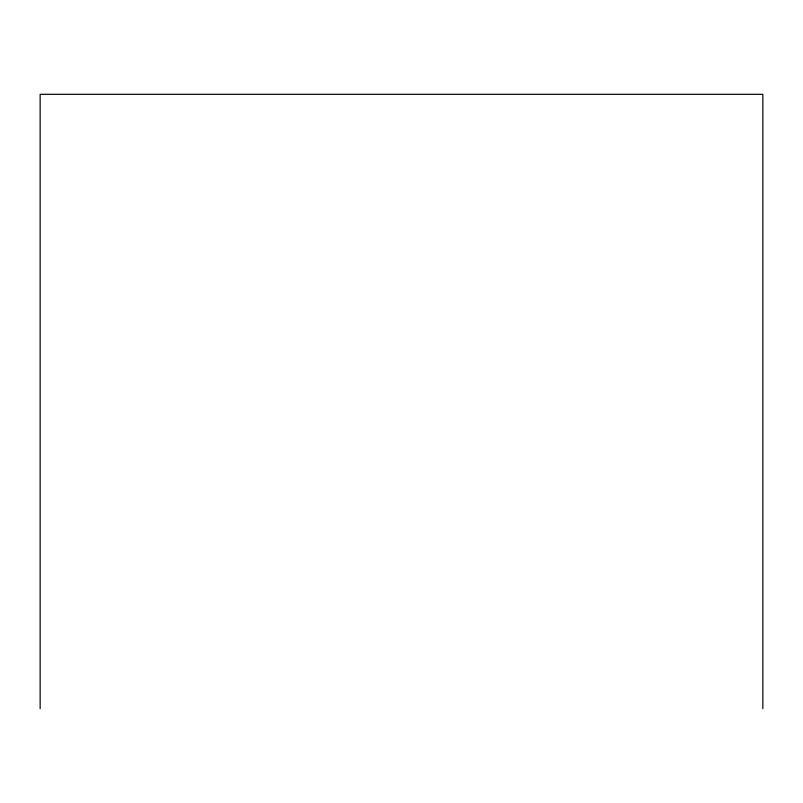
<?xml version="1.0" encoding="UTF-8"?>
<svg xmlns="http://www.w3.org/2000/svg" width="803" height="803" viewBox="0 0 803 803"><rect width="100%" height="100%" fill="white"/><g stroke="black" fill="none" stroke-linecap="round" stroke-linejoin="round"><path stroke-width="1.2" d="M762.85 708.688L762.85 94.312L40.15 94.312L40.15 708.688"/></g></svg>
